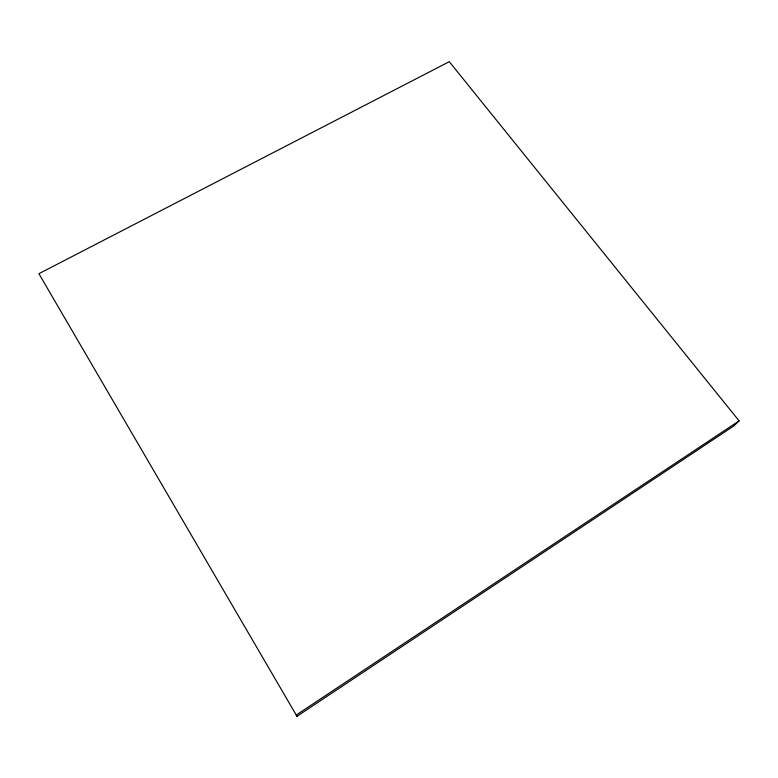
<?xml version="1.0" encoding="UTF-8"?>
<svg xmlns="http://www.w3.org/2000/svg" width="778" height="778" viewBox="0 0 778 778"><rect width="100%" height="100%" fill="white"/><g stroke="black" fill="none" stroke-linecap="round" stroke-linejoin="round"><path stroke-width="1.17" d="M739.1 420.869L733.926 425.867L296.982 716.314L38.9 273.691L449.276 61.686L739.1 420.869L296.243 715.04L296.982 716.314"/></g></svg>
